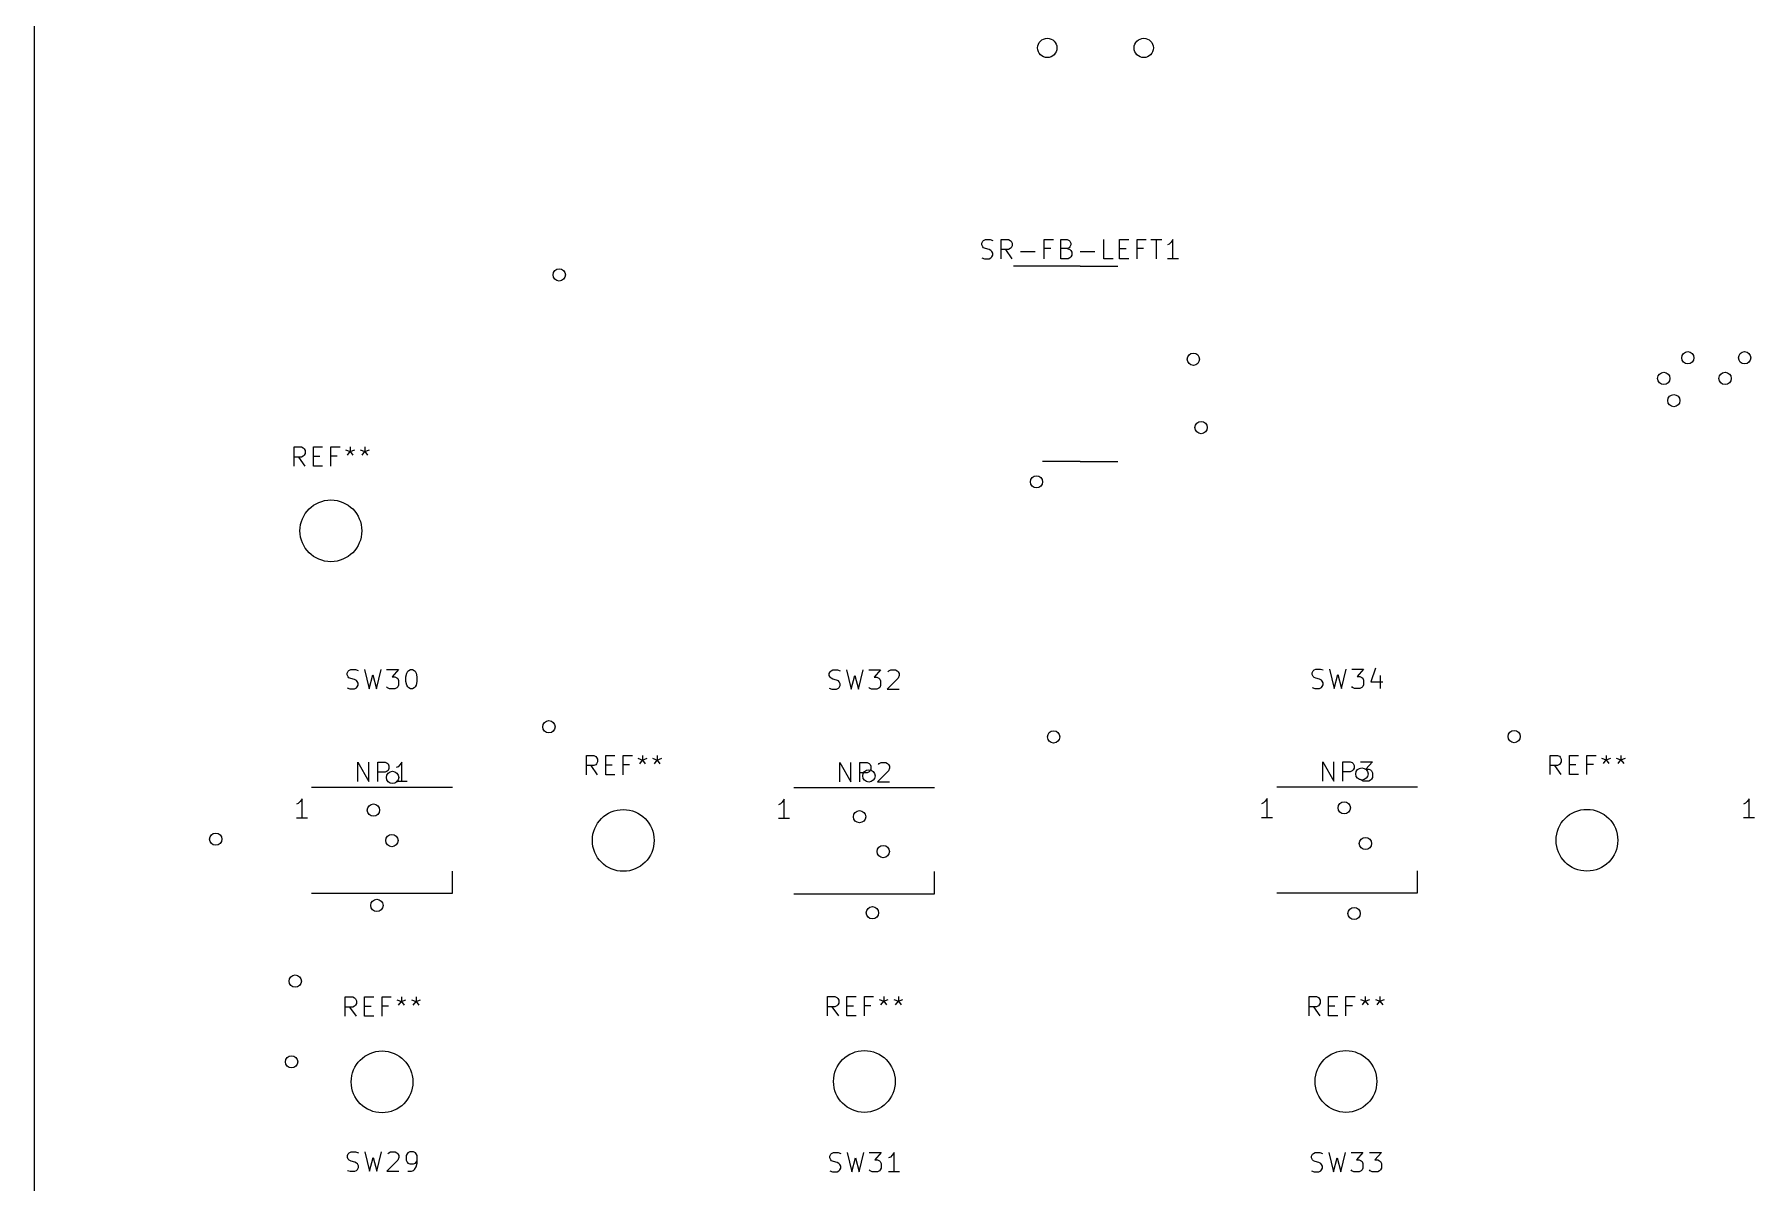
# Model space of a CAD drawing. Extents: x 0 to 360, y 0 to 265.
# Drawn here: x 0 to 89.2, y 131.2 to 190.7 of the extents above; entities that cross this region are included whole.
import ezdxf

# ---------------------------------------------------------------- set-up
doc = ezdxf.new("R2010")
doc.units = 0
doc.layers.add('BLACK', color=7, linetype='CONTINUOUS')

msp = doc.modelspace()

# ---------------------------------------------------------------- linework, layer by layer
at = {"layer": 'BLACK', "linetype": 'CONTINUOUS'}
for p, q in [((0, 0), (0, 260)), ((49.1048, 179.857), (49.1524, 179.952)), ((49.1048, 179.762), (49.1048, 179.857)), ((49.1524, 179.667), (49.1048, 179.762)), ((49.1524, 179.952), (49.2, 180)), ((49.2, 179.619), (49.1524, 179.667)), ((49.2, 180), (49.2952, 180.048)), ((49.2952, 179.571), (49.2, 179.619)), ((49.2952, 180.048), (49.5333, 180.048)), ((49.4857, 179.524), (49.2952, 179.571)), ((49.581, 179.476), (49.4857, 179.524)), ((49.5333, 180.048), (49.6762, 180)), ((49.6286, 179.429), (49.581, 179.476)), ((49.6762, 179.333), (49.6286, 179.429)), ((49.6286, 179.143), (49.6762, 179.238)), ((49.6762, 179.238), (49.6762, 179.333)), ((50.1048, 179.048), (50.1048, 180.048)), ((50.1048, 180.048), (50.4857, 180.048)), ((50.4857, 179.524), (50.1048, 179.524)), ((50.6762, 179.048), (50.3429, 179.524)), ((50.4857, 180.048), (50.581, 180)), ((50.581, 179.571), (50.4857, 179.524)), ((50.581, 180), (50.6286, 179.952)), ((50.6286, 179.619), (50.581, 179.571)), ((50.6286, 179.952), (50.6762, 179.857)), ((50.6762, 179.714), (50.6286, 179.619)), ((50.6762, 179.857), (50.6762, 179.714)), ((51.1048, 179.429), (51.8667, 179.429)), ((52.3429, 179.048), (52.3429, 180.048)), ((52.3429, 180.048), (52.819, 180.048)), ((52.6762, 179.571), (52.3429, 179.571)), ((53.2, 179.048), (53.2, 180.048)), ((53.2, 180.048), (53.5333, 180.048)), ((53.5333, 179.571), (53.2, 179.571)), ((53.5333, 180.048), (53.6286, 180)), ((53.6286, 179.619), (53.5333, 179.571)), ((53.5333, 179.571), (53.6762, 179.524)), ((53.6286, 180), (53.6762, 179.952)), ((53.6762, 179.667), (53.6286, 179.619)), ((53.6762, 179.952), (53.7238, 179.857)), ((53.7238, 179.762), (53.6762, 179.667)), ((53.6762, 179.524), (53.7238, 179.476)), ((53.7238, 179.857), (53.7238, 179.762)), ((53.7238, 179.476), (53.7714, 179.381)), ((53.7714, 179.238), (53.7238, 179.143)), ((53.7714, 179.381), (53.7714, 179.238)), ((54.2, 179.429), (54.9619, 179.429)), ((55.4381, 179.048), (55.4381, 180.048)), ((56.2476, 179.048), (56.2476, 180.048)), ((56.2476, 180.048), (56.7238, 180.048)), ((56.2476, 179.571), (56.581, 179.571)), ((57.1524, 179.048), (57.1524, 180.048)), ((57.1524, 180.048), (57.6286, 180.048)), ((57.4857, 179.571), (57.1524, 179.571)), ((57.8667, 180.048), (58.4381, 180.048)), ((58.1524, 179.048), (58.1524, 180.048)), ((58.819, 179.81), (58.7238, 179.762)), ((58.9143, 179.905), (58.819, 179.81)), ((59.0095, 180.048), (58.9143, 179.905)), ((59.0095, 179.048), (59.0095, 180.048)), ((49.1048, 179.095), (49.2476, 179.048)), ((49.2476, 179.048), (49.4857, 179.048)), ((49.4857, 179.048), (49.581, 179.095)), ((49.581, 179.095), (49.6286, 179.143)), ((54.2, 178.66), (50.75, 178.66)), ((53.581, 179.048), (53.2, 179.048)), ((53.6762, 179.095), (53.581, 179.048)), ((53.7238, 179.143), (53.6762, 179.095)), ((54.2, 178.66), (56.15, 178.66)), ((55.9143, 179.048), (55.4381, 179.048)), ((56.7238, 179.048), (56.2476, 179.048)), ((59.2952, 179.048), (58.7238, 179.048)), ((13.4612, 168.298), (13.4612, 169.298)), ((13.4612, 169.298), (13.8422, 169.298)), ((13.8422, 168.774), (13.4612, 168.774)), ((14.0327, 168.298), (13.6993, 168.774)), ((13.8422, 169.298), (13.9374, 169.25)), ((13.9374, 168.821), (13.8422, 168.774)), ((13.9374, 169.25), (13.985, 169.202)), ((13.985, 168.869), (13.9374, 168.821)), ((13.985, 169.202), (14.0327, 169.107)), ((14.0327, 168.964), (13.985, 168.869)), ((14.0327, 169.107), (14.0327, 168.964)), ((14.4612, 168.298), (14.4612, 169.298)), ((14.4612, 169.298), (14.9374, 169.298)), ((14.4612, 168.821), (14.7946, 168.821)), ((15.366, 168.298), (15.366, 169.298)), ((15.366, 169.298), (15.8422, 169.298)), ((15.6993, 168.821), (15.366, 168.821)), ((16.1279, 169.155), (16.366, 169.06)), ((16.2231, 168.869), (16.366, 169.06)), ((16.366, 169.298), (16.366, 169.06)), ((16.366, 169.06), (16.6041, 169.155)), ((16.366, 169.06), (16.5089, 168.869)), ((16.8898, 169.155), (17.1279, 169.06)), ((16.985, 168.869), (17.1279, 169.06)), ((17.1279, 169.298), (17.1279, 169.06)), ((17.1279, 169.06), (17.366, 169.155)), ((17.1279, 169.06), (17.2708, 168.869)), ((54.2, 168.54), (52.25, 168.54)), ((54.2, 168.54), (56.15, 168.54)), ((14.9374, 168.298), (14.4612, 168.298)), ((69.5162, 157.835), (69.2781, 157.121)), ((16.2105, 157.577), (16.2581, 157.672)), ((16.2105, 157.482), (16.2105, 157.577)), ((16.2581, 157.387), (16.2105, 157.482)), ((16.2581, 157.672), (16.3057, 157.72)), ((16.3057, 157.339), (16.2581, 157.387)), ((16.3057, 157.72), (16.401, 157.768)), ((16.401, 157.291), (16.3057, 157.339)), ((16.401, 157.768), (16.639, 157.768)), ((16.5914, 157.244), (16.401, 157.291)), ((16.6867, 157.196), (16.5914, 157.244)), ((16.639, 157.768), (16.7819, 157.72)), ((16.7343, 157.149), (16.6867, 157.196)), ((16.7819, 157.053), (16.7343, 157.149)), ((16.7343, 156.863), (16.7819, 156.958)), ((16.7819, 156.958), (16.7819, 157.053)), ((17.1152, 157.768), (17.3533, 156.768)), ((17.3533, 156.768), (17.5438, 157.482)), ((17.5438, 157.482), (17.7343, 156.768)), ((17.7343, 156.768), (17.9724, 157.768)), ((18.2581, 157.768), (18.8771, 157.768)), ((18.8771, 157.768), (18.5438, 157.387)), ((18.5438, 157.387), (18.6867, 157.387)), ((18.6867, 157.387), (18.7819, 157.339)), ((18.7819, 157.339), (18.8295, 157.291)), ((18.8295, 157.291), (18.8771, 157.196)), ((18.8771, 156.958), (18.8295, 156.863)), ((18.8771, 157.196), (18.8771, 156.958)), ((19.2581, 157.387), (19.3057, 157.577)), ((19.2581, 157.149), (19.2581, 157.387)), ((19.3057, 156.958), (19.2581, 157.149)), ((19.3057, 157.577), (19.3533, 157.672)), ((19.3533, 156.863), (19.3057, 156.958)), ((19.3533, 157.672), (19.401, 157.72)), ((19.401, 157.72), (19.4962, 157.768)), ((19.4962, 157.768), (19.5914, 157.768)), ((19.5914, 157.768), (19.6867, 157.72)), ((19.6867, 157.72), (19.7343, 157.672)), ((19.7343, 157.672), (19.7819, 157.577)), ((19.7819, 156.958), (19.7343, 156.863)), ((19.7819, 157.577), (19.8295, 157.387)), ((19.8295, 157.149), (19.7819, 156.958)), ((19.8295, 157.387), (19.8295, 157.149)), ((41.1955, 157.552), (41.2431, 157.647)), ((41.1955, 157.457), (41.1955, 157.552)), ((41.2431, 157.362), (41.1955, 157.457)), ((41.2431, 157.647), (41.2907, 157.695)), ((41.2907, 157.314), (41.2431, 157.362)), ((41.2907, 157.695), (41.386, 157.743)), ((41.386, 157.267), (41.2907, 157.314)), ((41.386, 157.743), (41.624, 157.743)), ((41.5764, 157.219), (41.386, 157.267)), ((41.6717, 157.171), (41.5764, 157.219)), ((41.624, 157.743), (41.7669, 157.695)), ((41.7193, 157.124), (41.6717, 157.171)), ((41.7669, 157.028), (41.7193, 157.124)), ((41.7193, 156.838), (41.7669, 156.933)), ((41.7669, 156.933), (41.7669, 157.028)), ((42.1002, 157.743), (42.3383, 156.743)), ((42.3383, 156.743), (42.5288, 157.457)), ((42.5288, 157.457), (42.7193, 156.743)), ((42.7193, 156.743), (42.9574, 157.743)), ((43.2431, 157.743), (43.8621, 157.743)), ((43.8621, 157.743), (43.5288, 157.362)), ((43.5288, 157.362), (43.6717, 157.362)), ((43.6717, 157.362), (43.7669, 157.314)), ((43.7669, 157.314), (43.8145, 157.267)), ((43.8145, 157.267), (43.8621, 157.171)), ((43.8621, 156.933), (43.8145, 156.838)), ((43.8621, 157.171), (43.8621, 156.933)), ((44.7669, 157.314), (44.1955, 156.743)), ((44.2431, 157.647), (44.2907, 157.695)), ((44.2907, 157.695), (44.386, 157.743)), ((44.386, 157.743), (44.624, 157.743)), ((44.624, 157.743), (44.7193, 157.695)), ((44.7193, 157.695), (44.7669, 157.647)), ((44.7669, 157.647), (44.8145, 157.552)), ((44.8145, 157.457), (44.7669, 157.314)), ((44.8145, 157.552), (44.8145, 157.457)), ((66.2305, 157.597), (66.2781, 157.692)), ((66.2305, 157.502), (66.2305, 157.597)), ((66.2781, 157.407), (66.2305, 157.502)), ((66.2781, 157.692), (66.3257, 157.74)), ((66.3257, 157.359), (66.2781, 157.407)), ((66.3257, 157.74), (66.421, 157.788)), ((66.421, 157.311), (66.3257, 157.359)), ((66.421, 157.788), (66.659, 157.788)), ((66.6114, 157.264), (66.421, 157.311)), ((66.7067, 157.216), (66.6114, 157.264)), ((66.659, 157.788), (66.8019, 157.74)), ((66.7543, 157.169), (66.7067, 157.216)), ((66.8019, 157.073), (66.7543, 157.169)), ((66.7543, 156.883), (66.8019, 156.978)), ((66.8019, 156.978), (66.8019, 157.073)), ((67.1352, 157.788), (67.3733, 156.788)), ((67.3733, 156.788), (67.5638, 157.502)), ((67.5638, 157.502), (67.7543, 156.788)), ((67.7543, 156.788), (67.9924, 157.788)), ((68.2781, 157.788), (68.8971, 157.788)), ((68.8971, 157.788), (68.5638, 157.407)), ((68.5638, 157.407), (68.7067, 157.407)), ((68.7067, 157.407), (68.8019, 157.359)), ((68.8019, 157.359), (68.8495, 157.311)), ((68.8495, 157.311), (68.8971, 157.216)), ((68.8971, 156.978), (68.8495, 156.883)), ((68.8971, 157.216), (68.8971, 156.978)), ((69.2781, 157.121), (69.8971, 157.121)), ((69.7543, 157.454), (69.7543, 156.788)), ((16.2105, 156.815), (16.3533, 156.768)), ((16.3533, 156.768), (16.5914, 156.768)), ((16.5914, 156.768), (16.6867, 156.815)), ((16.6867, 156.815), (16.7343, 156.863)), ((18.3057, 156.815), (18.2581, 156.863)), ((18.401, 156.768), (18.3057, 156.815)), ((18.6867, 156.768), (18.401, 156.768)), ((18.7819, 156.815), (18.6867, 156.768)), ((18.8295, 156.863), (18.7819, 156.815)), ((19.401, 156.815), (19.3533, 156.863)), ((19.4962, 156.768), (19.401, 156.815)), ((19.5914, 156.768), (19.4962, 156.768)), ((19.6867, 156.815), (19.5914, 156.768)), ((19.7343, 156.863), (19.6867, 156.815)), ((41.1955, 156.79), (41.3383, 156.743)), ((41.3383, 156.743), (41.5764, 156.743)), ((41.5764, 156.743), (41.6717, 156.79)), ((41.6717, 156.79), (41.7193, 156.838)), ((43.2907, 156.79), (43.2431, 156.838)), ((43.386, 156.743), (43.2907, 156.79)), ((43.6717, 156.743), (43.386, 156.743)), ((43.7669, 156.79), (43.6717, 156.743)), ((43.8145, 156.838), (43.7669, 156.79)), ((44.1955, 156.743), (44.8145, 156.743)), ((66.2305, 156.835), (66.3733, 156.788)), ((66.3733, 156.788), (66.6114, 156.788)), ((66.6114, 156.788), (66.7067, 156.835)), ((66.7067, 156.835), (66.7543, 156.883)), ((68.3257, 156.835), (68.2781, 156.883)), ((68.421, 156.788), (68.3257, 156.835)), ((68.7067, 156.788), (68.421, 156.788)), ((68.8019, 156.835), (68.7067, 156.788)), ((68.8495, 156.883), (68.8019, 156.835)), ((16.7581, 151.968), (16.7581, 152.968)), ((16.7581, 152.968), (17.3295, 151.968)), ((17.3295, 151.968), (17.3295, 152.968)), ((17.8057, 151.968), (17.8057, 152.968)), ((17.8057, 152.968), (18.1867, 152.968)), ((18.1867, 152.968), (18.2819, 152.92)), ((18.2819, 152.491), (18.1867, 152.444)), ((18.2819, 152.92), (18.3295, 152.872)), ((18.3295, 152.539), (18.2819, 152.491)), ((18.3295, 152.872), (18.3771, 152.777)), ((18.3771, 152.634), (18.3295, 152.539)), ((18.3771, 152.777), (18.3771, 152.634)), ((18.8533, 152.73), (18.7581, 152.682)), ((18.9486, 152.825), (18.8533, 152.73)), ((19.0438, 152.968), (18.9486, 152.825)), ((19.0438, 151.968), (19.0438, 152.968)), ((28.6152, 152.308), (28.6152, 153.308)), ((28.6152, 153.308), (28.9962, 153.308)), ((28.9962, 152.784), (28.6152, 152.784)), ((29.1867, 152.308), (28.8533, 152.784)), ((28.9962, 153.308), (29.0914, 153.26)), ((29.0914, 152.831), (28.9962, 152.784)), ((29.0914, 153.26), (29.139, 153.212)), ((29.139, 152.879), (29.0914, 152.831)), ((29.139, 153.212), (29.1867, 153.117)), ((29.1867, 152.974), (29.139, 152.879)), ((29.1867, 153.117), (29.1867, 152.974)), ((29.6152, 152.308), (29.6152, 153.308)), ((29.6152, 153.308), (30.0914, 153.308)), ((29.6152, 152.831), (29.9486, 152.831)), ((30.52, 152.308), (30.52, 153.308)), ((30.52, 153.308), (30.9962, 153.308)), ((30.8533, 152.831), (30.52, 152.831)), ((31.2819, 153.165), (31.52, 153.07)), ((31.3771, 152.879), (31.52, 153.07)), ((31.52, 153.308), (31.52, 153.07)), ((31.52, 153.07), (31.7581, 153.165)), ((31.52, 153.07), (31.6629, 152.879)), ((32.0438, 153.165), (32.2819, 153.07)), ((32.139, 152.879), (32.2819, 153.07)), ((32.2819, 153.308), (32.2819, 153.07)), ((32.2819, 153.07), (32.52, 153.165)), ((32.2819, 153.07), (32.4248, 152.879)), ((41.7431, 151.943), (41.7431, 152.943)), ((41.7431, 152.943), (42.3145, 151.943)), ((42.3145, 151.943), (42.3145, 152.943)), ((42.7907, 151.943), (42.7907, 152.943)), ((42.7907, 152.943), (43.1717, 152.943)), ((43.1717, 152.943), (43.2669, 152.895)), ((43.2669, 152.467), (43.1717, 152.419)), ((43.2669, 152.895), (43.3145, 152.847)), ((43.3145, 152.514), (43.2669, 152.467)), ((43.3145, 152.847), (43.3621, 152.752)), ((43.3621, 152.609), (43.3145, 152.514)), ((43.3621, 152.752), (43.3621, 152.609)), ((44.2669, 152.514), (43.6955, 151.943)), ((43.7431, 152.847), (43.7907, 152.895)), ((43.7907, 152.895), (43.886, 152.943)), ((43.886, 152.943), (44.124, 152.943)), ((44.124, 152.943), (44.2193, 152.895)), ((44.2193, 152.895), (44.2669, 152.847)), ((44.2669, 152.847), (44.3145, 152.752)), ((44.3145, 152.657), (44.2669, 152.514)), ((44.3145, 152.752), (44.3145, 152.657)), ((66.7781, 151.988), (66.7781, 152.988)), ((66.7781, 152.988), (67.3495, 151.988)), ((67.3495, 151.988), (67.3495, 152.988)), ((67.8257, 151.988), (67.8257, 152.988)), ((67.8257, 152.988), (68.2067, 152.988)), ((68.2067, 152.988), (68.3019, 152.94)), ((68.3019, 152.511), (68.2067, 152.464)), ((68.3019, 152.94), (68.3495, 152.892)), ((68.3495, 152.559), (68.3019, 152.511)), ((68.3495, 152.892), (68.3971, 152.797)), ((68.3971, 152.654), (68.3495, 152.559)), ((68.3971, 152.797), (68.3971, 152.654)), ((68.7305, 152.988), (69.3495, 152.988)), ((69.3495, 152.988), (69.0162, 152.607)), ((69.0162, 152.607), (69.159, 152.607)), ((69.159, 152.607), (69.2543, 152.559)), ((69.2543, 152.559), (69.3019, 152.511)), ((69.3019, 152.511), (69.3495, 152.416)), ((78.5652, 152.318), (78.5652, 153.318)), ((78.5652, 153.318), (78.9462, 153.318)), ((78.9462, 152.794), (78.5652, 152.794)), ((79.1367, 152.318), (78.8033, 152.794)), ((78.9462, 153.318), (79.0414, 153.27)), ((79.0414, 152.841), (78.9462, 152.794)), ((79.0414, 153.27), (79.089, 153.222)), ((79.089, 152.889), (79.0414, 152.841)), ((79.089, 153.222), (79.1367, 153.127)), ((79.1367, 152.984), (79.089, 152.889)), ((79.1367, 153.127), (79.1367, 152.984)), ((79.5652, 152.318), (79.5652, 153.318)), ((79.5652, 153.318), (80.0414, 153.318)), ((79.5652, 152.841), (79.8986, 152.841)), ((80.47, 152.318), (80.47, 153.318)), ((80.47, 153.318), (80.9462, 153.318)), ((80.8033, 152.841), (80.47, 152.841)), ((81.2319, 153.175), (81.47, 153.08)), ((81.3271, 152.889), (81.47, 153.08)), ((81.47, 153.318), (81.47, 153.08)), ((81.47, 153.08), (81.7081, 153.175)), ((81.47, 153.08), (81.6129, 152.889)), ((81.9938, 153.175), (82.2319, 153.08)), ((82.089, 152.889), (82.2319, 153.08)), ((82.2319, 153.318), (82.2319, 153.08)), ((82.2319, 153.08), (82.47, 153.175)), ((82.2319, 153.08), (82.3748, 152.889)), ((14.37, 151.67), (21.67, 151.67)), ((18.1867, 152.444), (17.8057, 152.444)), ((19.3295, 151.968), (18.7581, 151.968)), ((30.0914, 152.308), (29.6152, 152.308)), ((39.355, 151.645), (46.655, 151.645)), ((43.1717, 152.419), (42.7907, 152.419)), ((43.6955, 151.943), (44.3145, 151.943)), ((64.39, 151.69), (71.69, 151.69)), ((68.2067, 152.464), (67.8257, 152.464)), ((68.7781, 152.035), (68.7305, 152.083)), ((68.8733, 151.988), (68.7781, 152.035)), ((69.159, 151.988), (68.8733, 151.988)), ((69.2543, 152.035), (69.159, 151.988)), ((69.3019, 152.083), (69.2543, 152.035)), ((69.3495, 152.178), (69.3019, 152.083)), ((69.3495, 152.416), (69.3495, 152.178)), ((80.0414, 152.318), (79.5652, 152.318)), ((13.6795, 150.83), (13.5843, 150.782)), ((13.7748, 150.925), (13.6795, 150.83)), ((13.87, 151.068), (13.7748, 150.925)), ((13.87, 150.068), (13.87, 151.068)), ((38.6645, 150.805), (38.5693, 150.757)), ((38.7598, 150.9), (38.6645, 150.805)), ((38.855, 151.043), (38.7598, 150.9)), ((38.855, 150.043), (38.855, 151.043)), ((63.6995, 150.85), (63.6043, 150.802)), ((63.7948, 150.945), (63.6995, 150.85)), ((63.89, 151.088), (63.7948, 150.945)), ((63.89, 150.088), (63.89, 151.088)), ((88.6845, 150.835), (88.5893, 150.787)), ((88.7798, 150.93), (88.6845, 150.835)), ((88.875, 151.073), (88.7798, 150.93)), ((88.875, 150.073), (88.875, 151.073)), ((14.1557, 150.068), (13.5843, 150.068)), ((39.1407, 150.043), (38.5693, 150.043)), ((64.1757, 150.088), (63.6043, 150.088)), ((89.1607, 150.073), (88.5893, 150.073)), ((21.67, 146.17), (21.67, 147.32)), ((46.655, 146.145), (46.655, 147.295)), ((71.69, 146.19), (71.69, 147.34)), ((14.37, 146.17), (21.67, 146.17)), ((39.355, 146.145), (46.655, 146.145)), ((64.39, 146.19), (71.69, 146.19)), ((16.1152, 139.798), (16.1152, 140.798)), ((16.1152, 140.798), (16.4962, 140.798)), ((16.4962, 140.274), (16.1152, 140.274)), ((16.6867, 139.798), (16.3533, 140.274)), ((16.4962, 140.798), (16.5914, 140.75)), ((16.5914, 140.321), (16.4962, 140.274)), ((16.5914, 140.75), (16.639, 140.702)), ((16.639, 140.369), (16.5914, 140.321)), ((16.639, 140.702), (16.6867, 140.607)), ((16.6867, 140.464), (16.639, 140.369)), ((16.6867, 140.607), (16.6867, 140.464)), ((17.1152, 139.798), (17.1152, 140.798)), ((17.1152, 140.798), (17.5914, 140.798)), ((17.1152, 140.321), (17.4486, 140.321)), ((18.02, 139.798), (18.02, 140.798)), ((18.02, 140.798), (18.4962, 140.798)), ((18.3533, 140.321), (18.02, 140.321)), ((18.7819, 140.655), (19.02, 140.56)), ((18.8771, 140.369), (19.02, 140.56)), ((19.02, 140.798), (19.02, 140.56)), ((19.02, 140.56), (19.2581, 140.655)), ((19.02, 140.56), (19.1629, 140.369)), ((19.5438, 140.655), (19.7819, 140.56)), ((19.639, 140.369), (19.7819, 140.56)), ((19.7819, 140.798), (19.7819, 140.56)), ((19.7819, 140.56), (20.02, 140.655)), ((19.7819, 140.56), (19.9248, 140.369)), ((41.1152, 139.818), (41.1152, 140.818)), ((41.1152, 140.818), (41.4962, 140.818)), ((41.4962, 140.294), (41.1152, 140.294)), ((41.6867, 139.818), (41.3533, 140.294)), ((41.4962, 140.818), (41.5914, 140.77)), ((41.5914, 140.341), (41.4962, 140.294)), ((41.5914, 140.77), (41.639, 140.722)), ((41.639, 140.389), (41.5914, 140.341)), ((41.639, 140.722), (41.6867, 140.627)), ((41.6867, 140.484), (41.639, 140.389)), ((41.6867, 140.627), (41.6867, 140.484)), ((42.1152, 139.818), (42.1152, 140.818)), ((42.1152, 140.818), (42.5914, 140.818)), ((42.1152, 140.341), (42.4486, 140.341)), ((43.02, 139.818), (43.02, 140.818)), ((43.02, 140.818), (43.4962, 140.818)), ((43.3533, 140.341), (43.02, 140.341)), ((43.7819, 140.675), (44.02, 140.58)), ((43.8771, 140.389), (44.02, 140.58)), ((44.02, 140.818), (44.02, 140.58)), ((44.02, 140.58), (44.2581, 140.675)), ((44.02, 140.58), (44.1629, 140.389)), ((44.5438, 140.675), (44.7819, 140.58)), ((44.639, 140.389), (44.7819, 140.58)), ((44.7819, 140.818), (44.7819, 140.58)), ((44.7819, 140.58), (45.02, 140.675)), ((44.7819, 140.58), (44.9248, 140.389)), ((66.0752, 139.818), (66.0752, 140.818)), ((66.0752, 140.818), (66.4562, 140.818)), ((66.4562, 140.294), (66.0752, 140.294)), ((66.6467, 139.818), (66.3133, 140.294)), ((66.4562, 140.818), (66.5514, 140.77)), ((66.5514, 140.341), (66.4562, 140.294)), ((66.5514, 140.77), (66.599, 140.722)), ((66.599, 140.389), (66.5514, 140.341)), ((66.599, 140.722), (66.6467, 140.627)), ((66.6467, 140.484), (66.599, 140.389)), ((66.6467, 140.627), (66.6467, 140.484)), ((67.0752, 139.818), (67.0752, 140.818)), ((67.0752, 140.818), (67.5514, 140.818)), ((67.0752, 140.341), (67.4086, 140.341)), ((67.98, 139.818), (67.98, 140.818)), ((67.98, 140.818), (68.4562, 140.818)), ((68.3133, 140.341), (67.98, 140.341)), ((68.7419, 140.675), (68.98, 140.58)), ((68.8371, 140.389), (68.98, 140.58)), ((68.98, 140.818), (68.98, 140.58)), ((68.98, 140.58), (69.2181, 140.675)), ((68.98, 140.58), (69.1229, 140.389)), ((69.5038, 140.675), (69.7419, 140.58)), ((69.599, 140.389), (69.7419, 140.58)), ((69.7419, 140.818), (69.7419, 140.58)), ((69.7419, 140.58), (69.98, 140.675)), ((69.7419, 140.58), (69.8848, 140.389)), ((17.5914, 139.798), (17.1152, 139.798)), ((42.5914, 139.818), (42.1152, 139.818)), ((67.5514, 139.818), (67.0752, 139.818)), ((16.2205, 132.577), (16.2681, 132.672)), ((16.2205, 132.482), (16.2205, 132.577)), ((16.2681, 132.387), (16.2205, 132.482)), ((16.2681, 132.672), (16.3157, 132.72)), ((16.3157, 132.339), (16.2681, 132.387)), ((16.3157, 132.72), (16.411, 132.768)), ((16.411, 132.291), (16.3157, 132.339)), ((16.411, 132.768), (16.649, 132.768)), ((16.6014, 132.244), (16.411, 132.291)), ((16.6967, 132.196), (16.6014, 132.244)), ((16.649, 132.768), (16.7919, 132.72)), ((16.7443, 132.149), (16.6967, 132.196)), ((16.7919, 132.053), (16.7443, 132.149)), ((16.7443, 131.863), (16.7919, 131.958)), ((16.7919, 131.958), (16.7919, 132.053)), ((17.1252, 132.768), (17.3633, 131.768)), ((17.3633, 131.768), (17.5538, 132.482)), ((17.5538, 132.482), (17.7443, 131.768)), ((17.7443, 131.768), (17.9824, 132.768)), ((18.8395, 132.339), (18.2681, 131.768)), ((18.3157, 132.672), (18.3633, 132.72)), ((18.3633, 132.72), (18.4586, 132.768)), ((18.4586, 132.768), (18.6967, 132.768)), ((18.6967, 132.768), (18.7919, 132.72)), ((18.7919, 132.72), (18.8395, 132.672)), ((18.8395, 132.672), (18.8871, 132.577)), ((18.8871, 132.482), (18.8395, 132.339)), ((18.8871, 132.577), (18.8871, 132.482)), ((19.3157, 132.672), (19.2681, 132.577)), ((19.2681, 132.577), (19.2681, 132.339)), ((19.2681, 132.339), (19.3157, 132.244)), ((19.3633, 132.72), (19.3157, 132.672)), ((19.3157, 132.244), (19.3633, 132.196)), ((19.4586, 132.768), (19.3633, 132.72)), ((19.3633, 132.196), (19.4586, 132.149)), ((19.649, 132.768), (19.4586, 132.768)), ((19.4586, 132.149), (19.649, 132.149)), ((19.7443, 132.72), (19.649, 132.768)), ((19.649, 132.149), (19.7443, 132.196)), ((19.6967, 131.863), (19.7919, 132.006)), ((19.7919, 132.672), (19.7443, 132.72)), ((19.7443, 132.196), (19.7919, 132.244)), ((19.8395, 132.577), (19.7919, 132.672)), ((19.7919, 132.244), (19.8395, 132.339)), ((19.7919, 132.006), (19.8395, 132.196)), ((19.8395, 132.196), (19.8395, 132.577)), ((41.2255, 132.552), (41.2731, 132.647)), ((41.2255, 132.457), (41.2255, 132.552)), ((41.2731, 132.362), (41.2255, 132.457)), ((41.2731, 132.647), (41.3207, 132.695)), ((41.3207, 132.314), (41.2731, 132.362)), ((41.3207, 132.695), (41.416, 132.743)), ((41.416, 132.267), (41.3207, 132.314)), ((41.416, 132.743), (41.654, 132.743)), ((41.6064, 132.219), (41.416, 132.267)), ((41.7017, 132.171), (41.6064, 132.219)), ((41.654, 132.743), (41.7969, 132.695)), ((41.7493, 132.124), (41.7017, 132.171)), ((41.7969, 132.028), (41.7493, 132.124)), ((41.7969, 131.933), (41.7969, 132.028)), ((42.1302, 132.743), (42.3683, 131.743)), ((42.3683, 131.743), (42.5588, 132.457)), ((42.5588, 132.457), (42.7493, 131.743)), ((42.7493, 131.743), (42.9874, 132.743)), ((43.2731, 132.743), (43.8921, 132.743)), ((43.8921, 132.743), (43.5588, 132.362)), ((43.5588, 132.362), (43.7017, 132.362)), ((43.7017, 132.362), (43.7969, 132.314)), ((43.7969, 132.314), (43.8445, 132.267)), ((43.8445, 132.267), (43.8921, 132.171)), ((43.8921, 132.171), (43.8921, 131.933)), ((44.3683, 132.505), (44.2731, 132.457)), ((44.4636, 132.6), (44.3683, 132.505)), ((44.5588, 132.743), (44.4636, 132.6)), ((44.5588, 131.743), (44.5588, 132.743)), ((66.1955, 132.552), (66.2431, 132.647)), ((66.1955, 132.457), (66.1955, 132.552)), ((66.2431, 132.362), (66.1955, 132.457)), ((66.2431, 132.647), (66.2907, 132.695)), ((66.2907, 132.314), (66.2431, 132.362)), ((66.2907, 132.695), (66.386, 132.743)), ((66.386, 132.267), (66.2907, 132.314)), ((66.386, 132.743), (66.624, 132.743)), ((66.5764, 132.219), (66.386, 132.267)), ((66.6717, 132.171), (66.5764, 132.219)), ((66.624, 132.743), (66.7669, 132.695)), ((66.7193, 132.124), (66.6717, 132.171)), ((66.7669, 132.028), (66.7193, 132.124)), ((66.7669, 131.933), (66.7669, 132.028)), ((67.1002, 132.743), (67.3383, 131.743)), ((67.3383, 131.743), (67.5288, 132.457)), ((67.5288, 132.457), (67.7193, 131.743)), ((67.7193, 131.743), (67.9574, 132.743)), ((68.2431, 132.743), (68.8621, 132.743)), ((68.8621, 132.743), (68.5288, 132.362)), ((68.5288, 132.362), (68.6717, 132.362)), ((68.6717, 132.362), (68.7669, 132.314)), ((68.7669, 132.314), (68.8145, 132.267)), ((68.8145, 132.267), (68.8621, 132.171)), ((68.8621, 132.171), (68.8621, 131.933)), ((69.1955, 132.743), (69.8145, 132.743)), ((69.8145, 132.743), (69.4812, 132.362)), ((69.4812, 132.362), (69.624, 132.362)), ((69.624, 132.362), (69.7193, 132.314)), ((69.7193, 132.314), (69.7669, 132.267)), ((69.7669, 132.267), (69.8145, 132.171)), ((69.8145, 132.171), (69.8145, 131.933)), ((16.2205, 131.815), (16.3633, 131.768)), ((16.3633, 131.768), (16.6014, 131.768)), ((16.6014, 131.768), (16.6967, 131.815)), ((16.6967, 131.815), (16.7443, 131.863)), ((18.2681, 131.768), (18.8871, 131.768)), ((19.3633, 131.768), (19.5538, 131.768)), ((19.5538, 131.768), (19.649, 131.815)), ((19.649, 131.815), (19.6967, 131.863)), ((41.2255, 131.79), (41.3683, 131.743)), ((41.3683, 131.743), (41.6064, 131.743)), ((41.6064, 131.743), (41.7017, 131.79)), ((41.7017, 131.79), (41.7493, 131.838)), ((41.7493, 131.838), (41.7969, 131.933)), ((43.3207, 131.79), (43.2731, 131.838)), ((43.416, 131.743), (43.3207, 131.79)), ((43.7017, 131.743), (43.416, 131.743)), ((43.7969, 131.79), (43.7017, 131.743)), ((43.8445, 131.838), (43.7969, 131.79)), ((43.8921, 131.933), (43.8445, 131.838)), ((44.8445, 131.743), (44.2731, 131.743)), ((66.1955, 131.79), (66.3383, 131.743)), ((66.3383, 131.743), (66.5764, 131.743)), ((66.5764, 131.743), (66.6717, 131.79)), ((66.6717, 131.79), (66.7193, 131.838)), ((66.7193, 131.838), (66.7669, 131.933)), ((68.2907, 131.79), (68.2431, 131.838)), ((68.386, 131.743), (68.2907, 131.79)), ((68.6717, 131.743), (68.386, 131.743)), ((68.7669, 131.79), (68.6717, 131.743)), ((68.8145, 131.838), (68.7669, 131.79)), ((68.8621, 131.933), (68.8145, 131.838)), ((69.2431, 131.79), (69.1955, 131.838)), ((69.3383, 131.743), (69.2431, 131.79)), ((69.624, 131.743), (69.3383, 131.743)), ((69.7193, 131.79), (69.624, 131.743)), ((69.7669, 131.838), (69.7193, 131.79)), ((69.8145, 131.933), (69.7669, 131.838))]:
    msp.add_line(p, q, dxfattribs=at)
at = {"layer": 'WHITE'}
for centre, radius in [((52.5, 189.97), 0.5), ((57.5, 189.97), 0.5), ((27.2024, 178.209), 0.3175), ((60.07, 173.84), 0.3175), ((85.6986, 173.916), 0.3175), ((88.645, 173.916), 0.3175), ((84.454, 172.849), 0.3175), ((87.629, 172.849), 0.3175), ((84.976, 171.695), 0.3175), ((60.47, 170.3), 0.3175), ((51.942, 167.49), 0.3175), ((15.366, 164.95), 1.6), ((26.67, 154.8), 0.3175), ((52.83, 154.27), 0.3175), ((76.7, 154.29), 0.3175), ((18.5664, 152.174), 0.3175), ((43.2552, 152.25), 0.3175), ((68.8076, 152.352), 0.3175), ((17.57, 150.48), 0.3175), ((67.89, 150.6), 0.3175), ((30.52, 148.91), 1.6), ((42.77, 150.14), 0.3175), ((80.47, 148.92), 1.6), ((9.397, 148.973), 0.3175), ((18.53, 148.9), 0.3175), ((68.99, 148.75), 0.3175), ((44, 148.33), 0.3175), ((17.7536, 145.544), 0.3175), ((43.433, 145.163), 0.3175), ((68.3998, 145.124), 0.3175), ((13.52, 141.62), 0.3175), ((13.33, 137.44), 0.3175), ((18.02, 136.4), 1.6), ((43.02, 136.42), 1.6), ((67.98, 136.42), 1.6)]:
    msp.add_circle(centre, radius, dxfattribs=at)

doc.saveas('drawing.dxf')
